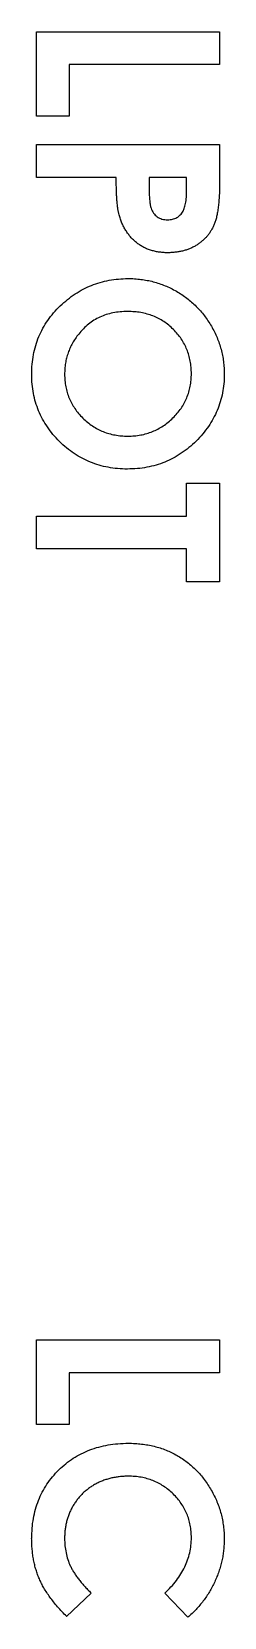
# Model space of a CAD drawing. Extents: x -1295 to 550, y -899 to 382.
# Drawn here: x 55.3 to 58.19, y 96.07 to 119.85 of the extents above; entities that cross this region are included whole.
import ezdxf

# ---------------------------------------------------------------- set-up
doc = ezdxf.new("R2010")
doc.units = 0
doc.layers.get('0').update_dxf_attribs({"linetype": 'CONTINUOUS'})

msp = doc.modelspace()

# ---------------------------------------------------------------- linework, layer by layer
at = {"color": 7}
for points in [[(55.369101, 118.578381), (55.369101, 119.845735), (58.118121, 119.845735), (58.118121, 119.35361)], [(55.861225, 119.35361), (55.861225, 118.578381)], [(58.118121, 119.35361), (55.861225, 119.35361)], [(55.861225, 118.578381), (55.369101, 118.578381)], [(55.369101, 118.155048), (58.118121, 118.155048)], [(55.369101, 117.660277), (55.369101, 118.155048)], [(58.118121, 118.155048), (58.118121, 117.604715)], [(56.567663, 117.660277), (55.369101, 117.660277)], [(57.059788, 117.660277), (57.059788, 117.485652)], [(57.62335, 117.660277), (57.059788, 117.660277)], [(57.62335, 117.506819), (57.62335, 117.660277)], [(57.62335, 112.582924), (57.62335, 113.077695), (58.118121, 113.077695)], [(58.118121, 113.077695), (58.118121, 111.596029)], [(55.369101, 112.582924), (57.62335, 112.582924)], [(55.369101, 112.0908), (55.369101, 112.582924)], [(57.62335, 112.0908), (55.369101, 112.0908)], [(57.62335, 111.596029), (57.62335, 112.0908)], [(58.118121, 111.596029), (57.62335, 111.596029)], [(55.369101, 98.964824), (55.369101, 100.234824), (58.118121, 100.234824), (58.118121, 99.740053)], [(55.861225, 99.740053), (55.861225, 98.964824)], [(58.118121, 99.740053), (55.861225, 99.740053)], [(55.861225, 98.964824), (55.369101, 98.964824)], [(56.191954, 96.435408), (55.821538, 96.086158)], [(57.641871, 96.075575), (57.295267, 96.435408)]]:
    msp.add_lwpolyline(points, dxfattribs=at)
for points in [[(57.3376, 117.025277)], [(57.570433, 117.154923)], [(56.744933, 116.144215)], [(55.297663, 114.707528)], [(58.189558, 114.710174)], [(56.742288, 113.781487)], [(56.747579, 98.684366)], [(55.297663, 97.255616)], [(58.189558, 97.247679)], [(56.191954, 96.435408)], [(57.295267, 96.435408)]]:
    msp.add_lwpolyline(points, close=True, dxfattribs=at)
for points in [[(56.56679, 117.563281), (56.56679, 117.595772), (56.56679, 117.628289), (56.56679, 117.66078)], [(56.569435, 117.473481), (56.569435, 117.503406), (56.56679, 117.533357), (56.56679, 117.563281)], [(56.572875, 117.391408), (56.570229, 117.418766), (56.570229, 117.446124), (56.569435, 117.473481)], [(57.060317, 117.486155), (57.060528, 117.454379), (57.060317, 117.422602), (57.062963, 117.390852)], [(57.621233, 117.388127), (57.621233, 117.406912), (57.623879, 117.425565), (57.623879, 117.444324)], [(57.623879, 117.444324), (57.623879, 117.464697), (57.623879, 117.485097), (57.623879, 117.50547)], [(58.118015, 117.495521), (58.118015, 117.462078), (58.115369, 117.428661), (58.114046, 117.395271)], [(58.118015, 117.603498), (58.117856, 117.567514), (58.118015, 117.531505), (58.118015, 117.495521)], [(56.577373, 117.317589), (56.574727, 117.342195), (56.574198, 117.366775), (56.572875, 117.391408)], [(56.583458, 117.251496), (56.580812, 117.273456), (56.57896, 117.295523), (56.577373, 117.317589)], [(56.590602, 117.193103), (56.587956, 117.212417), (56.585575, 117.231996), (56.583458, 117.251496)], [(57.062963, 117.390852), (57.062963, 117.364182), (57.065873, 117.337539), (57.068519, 117.310974)], [(57.068519, 117.310974), (57.071165, 117.289543), (57.073281, 117.268244), (57.07725, 117.247078)], [(57.07725, 117.247078), (57.080425, 117.230938), (57.084129, 117.214745), (57.089421, 117.199161)], [(57.089421, 117.199161), (57.093919, 117.185932), (57.099475, 117.173497), (57.105825, 117.161141)], [(57.582604, 117.182096), (57.586837, 117.19215), (57.590542, 117.202469), (57.593717, 117.212946)], [(57.593717, 117.212946), (57.597421, 117.224853), (57.600331, 117.237023), (57.602977, 117.2493)], [(57.602977, 117.2493), (57.605887, 117.263058), (57.608533, 117.27679), (57.61065, 117.290628)], [(57.61065, 117.290628), (57.613296, 117.305974), (57.615148, 117.321425), (57.616735, 117.336904)], [(57.616735, 117.336904), (57.619381, 117.353837), (57.620175, 117.371035), (57.621233, 117.388127)], [(58.0987, 117.218423), (58.095525, 117.192759), (58.091556, 117.167306), (58.087058, 117.141853)], [(58.107431, 117.303275), (58.104786, 117.274938), (58.10214, 117.246628), (58.0987, 117.218423)], [(58.114046, 117.395271), (58.1114, 117.364579), (58.110077, 117.333914), (58.107431, 117.303275)], [(56.598804, 117.142964), (56.595365, 117.159633), (56.592719, 117.176301), (56.590602, 117.193103)], [(56.608594, 117.100551), (56.605154, 117.114574), (56.601715, 117.128729), (56.598804, 117.142964)], [(56.628305, 117.036945), (56.621161, 117.058112), (56.614811, 117.079464), (56.608461, 117.100869)], [(56.652118, 116.976356), (56.643386, 116.9962), (56.635449, 117.01644), (56.628305, 117.036945)], [(56.679661, 116.919629), (56.669871, 116.93815), (56.660611, 116.957094), (56.652118, 116.976356)], [(57.105825, 117.161141), (57.11191, 117.149499), (57.119054, 117.138122), (57.126727, 117.127539)], [(57.126727, 117.127539), (57.1344, 117.116955), (57.142867, 117.106901), (57.152127, 117.0978)], [(57.152127, 117.0978), (57.161388, 117.088539), (57.171177, 117.080073), (57.181866, 117.0724)], [(57.181866, 117.0724), (57.192714, 117.064727), (57.204091, 117.057848), (57.216024, 117.052027)], [(57.216024, 117.052027), (57.228195, 117.046206), (57.24063, 117.041443), (57.253489, 117.037739)], [(57.253489, 117.037739), (57.266718, 117.03377), (57.280476, 117.030595), (57.294261, 117.029008)], [(57.294261, 117.029008), (57.308813, 117.026362), (57.323577, 117.026362), (57.338314, 117.026362)], [(57.337415, 117.026177), (57.350379, 117.026177), (57.363079, 117.026177), (57.375991, 117.028823)], [(57.375991, 117.028823), (57.388162, 117.028823), (57.400068, 117.031998), (57.411789, 117.034908)], [(57.411789, 117.034908), (57.422902, 117.037554), (57.434014, 117.040729), (57.444836, 117.044698)], [(57.444836, 117.044698), (57.455419, 117.048667), (57.465738, 117.053429), (57.475686, 117.058985)], [(57.475686, 117.058985), (57.485211, 117.064277), (57.494471, 117.070362), (57.503229, 117.077242)], [(57.503229, 117.077242), (57.51196, 117.084121), (57.520162, 117.091264), (57.5281, 117.099202)], [(57.5281, 117.099202), (57.536302, 117.107404), (57.543975, 117.116135), (57.550589, 117.12566)], [(57.550589, 117.12566), (57.557733, 117.13545), (57.563819, 117.145769), (57.569904, 117.155955)], [(57.569904, 117.155638), (57.574402, 117.164369), (57.578635, 117.1731), (57.582604, 117.182096)], [(58.037581, 116.958417), (58.030967, 116.942278), (58.023294, 116.926244), (58.015621, 116.910501)], [(58.056896, 117.011863), (58.05134, 116.993871), (58.04499, 116.975906), (58.037581, 116.958417)], [(58.0733, 117.073008), (58.068538, 117.052371), (58.062981, 117.031998), (58.056896, 117.011863)], [(58.087058, 117.141853), (58.08309, 117.118834), (58.078592, 117.095815), (58.0733, 117.073008)], [(56.710511, 116.866183), (56.699663, 116.883646), (56.689345, 116.901452), (56.679661, 116.919629)], [(56.744669, 116.815516), (56.732498, 116.83192), (56.721386, 116.848906), (56.710511, 116.866183)], [(56.782134, 116.768685), (56.768905, 116.783766), (56.756469, 116.799376), (56.744669, 116.815516)], [(56.823435, 116.725716), (56.809148, 116.739475), (56.795257, 116.753762), (56.782134, 116.768685)], [(56.868626, 116.6855), (56.853016, 116.6982), (56.837987, 116.711693), (56.823435, 116.725716)], [(57.896559, 116.744131), (57.884388, 116.73196), (57.871952, 116.720054), (57.859094, 116.708862)], [(57.931245, 116.78157), (57.920397, 116.768605), (57.908491, 116.75617), (57.896559, 116.744131)], [(57.962096, 116.821786), (57.952306, 116.808028), (57.942252, 116.794508), (57.931245, 116.78157)], [(57.99075, 116.864755), (57.981754, 116.849938), (57.972229, 116.835809), (57.962096, 116.821786)], [(58.015621, 116.910501), (58.007948, 116.894891), (57.999746, 116.879598), (57.99075, 116.864755)], [(56.916542, 116.649701), (56.899873, 116.660814), (56.884025, 116.67272), (56.868626, 116.6855)], [(56.967765, 116.618851), (56.950303, 116.628376), (56.933105, 116.63843), (56.916542, 116.649701)], [(57.021767, 116.592393), (57.003246, 116.60033), (56.985387, 116.609326), (56.967765, 116.618851)], [(57.079049, 116.570961), (57.059735, 116.577311), (57.040473, 116.584455), (57.021767, 116.592393)], [(57.13911, 116.554557), (57.119001, 116.55932), (57.098814, 116.564611), (57.079049, 116.570961)], [(57.201895, 116.542386), (57.180729, 116.545561), (57.159879, 116.549795), (57.13911, 116.554557)], [(57.268015, 116.535243), (57.24579, 116.537889), (57.223829, 116.538947), (57.201895, 116.542386)], [(57.336859, 116.532597), (57.31384, 116.532597), (57.290927, 116.532597), (57.268015, 116.535243)], [(57.4002, 116.534423), (57.379563, 116.534423), (57.358714, 116.531777), (57.337944, 116.531777)], [(57.46079, 116.539979), (57.440682, 116.537333), (57.420441, 116.535481), (57.4002, 116.534423)], [(57.518654, 116.54871), (57.49934, 116.545006), (57.480157, 116.54236), (57.46079, 116.539979)], [(57.57427, 116.56141), (57.555749, 116.556648), (57.537334, 116.552414), (57.518654, 116.54871)], [(57.627715, 116.577285), (57.609988, 116.571464), (57.592261, 116.566173), (57.57427, 116.56141)], [(57.678939, 116.5966), (57.66227, 116.589456), (57.645019, 116.583106), (57.627715, 116.577285)], [(57.727437, 116.619618), (57.711562, 116.611152), (57.695422, 116.603479), (57.678939, 116.5966)], [(57.774242, 116.646606), (57.758896, 116.637081), (57.743365, 116.628085), (57.727437, 116.619618)], [(57.818321, 116.676371), (57.804034, 116.665788), (57.789296, 116.655999), (57.774242, 116.646606)], [(57.859094, 116.708862), (57.845864, 116.697485), (57.832344, 116.686637), (57.818321, 116.676371)], [(56.070405, 115.985015), (56.110913, 116.006182), (56.152505, 116.025232), (56.194891, 116.042298)], [(56.070405, 115.985015), (56.110913, 116.006182), (56.152505, 116.025206), (56.194891, 116.042298)], [(56.194891, 116.042298), (56.237463, 116.059496), (56.280854, 116.074603), (56.324908, 116.087488)], [(56.194891, 116.042298), (56.237463, 116.059496), (56.280854, 116.074603), (56.324908, 116.087462)], [(56.324908, 116.087488), (56.369119, 116.100453), (56.414019, 116.111036), (56.459316, 116.119424)], [(56.324908, 116.087462), (56.369119, 116.100427), (56.414019, 116.11101), (56.459316, 116.119424)], [(56.459316, 116.119424), (56.505618, 116.128155), (56.552343, 116.13424), (56.599227, 116.138209)], [(56.459316, 116.119424), (56.505618, 116.128155), (56.552343, 116.13424), (56.599227, 116.138209)], [(56.599227, 116.138209), (56.647408, 116.142178), (56.695774, 116.143501), (56.744113, 116.144824)], [(56.599227, 116.138209), (56.647408, 116.142178), (56.695774, 116.143501), (56.744113, 116.144824)], [(56.744113, 116.144771), (56.776657, 116.144771), (56.809174, 116.144771), (56.841639, 116.142125)], [(56.744113, 116.144771), (56.776657, 116.144771), (56.809174, 116.144771), (56.841639, 116.142125)], [(56.841639, 116.142125), (56.87368, 116.139479), (56.905641, 116.136833), (56.937471, 116.132864)], [(56.841639, 116.142125), (56.87368, 116.139479), (56.905641, 116.136833), (56.937471, 116.132864)], [(56.937471, 116.132864), (56.968824, 116.128631), (57.000071, 116.123869), (57.031133, 116.118048)], [(56.937471, 116.132864), (56.968824, 116.128631), (57.000071, 116.123869), (57.031133, 116.118048)], [(57.031133, 116.118048), (57.061825, 116.112227), (57.092358, 116.105612), (57.122573, 116.097675)], [(57.031133, 116.118048), (57.061825, 116.112227), (57.092358, 116.105612), (57.122573, 116.097675)], [(57.122573, 116.097675), (57.152815, 116.089737), (57.182766, 116.080742), (57.212373, 116.070687)], [(57.122573, 116.097675), (57.152815, 116.089737), (57.182766, 116.080742), (57.212373, 116.070687)], [(57.212373, 116.070687), (57.241927, 116.060633), (57.27111, 116.049521), (57.29995, 116.037641)], [(57.212373, 116.070687), (57.241927, 116.060633), (57.27111, 116.049521), (57.29995, 116.037641)], [(57.29995, 116.037641), (57.329001, 116.025735), (57.357682, 116.01277), (57.385886, 115.999091)], [(57.29995, 116.037641), (57.329001, 116.025735), (57.357682, 116.01277), (57.385886, 115.999065)], [(55.726103, 115.73546), (55.761134, 115.769089), (55.797752, 115.801051), (55.83572, 115.831319)], [(55.726103, 115.73546), (55.761134, 115.769063), (55.797752, 115.801024), (55.83572, 115.831319)], [(55.83572, 115.831319), (55.872629, 115.860767), (55.910808, 115.888601), (55.950311, 115.914504)], [(55.83572, 115.831319), (55.872629, 115.860741), (55.910808, 115.888601), (55.950311, 115.914504)], [(55.950311, 115.914504), (55.989125, 115.939904), (56.029209, 115.963558), (56.070405, 115.985015)], [(55.950311, 115.914504), (55.989125, 115.939904), (56.029209, 115.963531), (56.070405, 115.985015)], [(57.385886, 115.999091), (57.414303, 115.985068), (57.442216, 115.970252), (57.469627, 115.954456)], [(57.385886, 115.999065), (57.414303, 115.985306), (57.442216, 115.970252), (57.469627, 115.954456)], [(57.469627, 115.954456), (57.497144, 115.938581), (57.524158, 115.921886), (57.550616, 115.904317)], [(57.469627, 115.954456), (57.497144, 115.938581), (57.524158, 115.921859), (57.550616, 115.904317)], [(57.550616, 115.904317), (57.576545, 115.88712), (57.601892, 115.869181), (57.626631, 115.850342)], [(57.550616, 115.904317), (57.576545, 115.88712), (57.601892, 115.869154), (57.626631, 115.850342)], [(57.626631, 115.850342), (57.651237, 115.831557), (57.675393, 115.811846), (57.698809, 115.791393)], [(57.626631, 115.850342), (57.651237, 115.831557), (57.675393, 115.811846), (57.698809, 115.791393)], [(57.698809, 115.791393), (57.722092, 115.77102), (57.744714, 115.749933), (57.766569, 115.728052)], [(57.698809, 115.791393), (57.722092, 115.77102), (57.744714, 115.749933), (57.766569, 115.728026)], [(55.538804, 115.517867), (55.565845, 115.556629), (55.595002, 115.593882), (55.625826, 115.629707)], [(55.538804, 115.517867), (55.565845, 115.556602), (55.595002, 115.593882), (55.625826, 115.62968)], [(55.625826, 115.629707), (55.657549, 115.666537), (55.691019, 115.701832), (55.726103, 115.73546)], [(55.625826, 115.62968), (55.657549, 115.66651), (55.691019, 115.701805), (55.726103, 115.73546)], [(56.3216, 115.566894), (56.290909, 115.552872), (56.261117, 115.536679), (56.232356, 115.518952)], [(56.416348, 115.603804), (56.384095, 115.593485), (56.352398, 115.58105), (56.3216, 115.566894)], [(56.517154, 115.630262), (56.483075, 115.623383), (56.44942, 115.614652), (56.416348, 115.603804)], [(56.624575, 115.645608), (56.588538, 115.642433), (56.552634, 115.637406), (56.517154, 115.630262)], [(56.737499, 115.651164), (56.699822, 115.651164), (56.662119, 115.648518), (56.624575, 115.645608)], [(56.839337, 115.646772), (56.805444, 115.649418), (56.771418, 115.650212), (56.737419, 115.65127)], [(56.936307, 115.634601), (56.904239, 115.640422), (56.871828, 115.644126), (56.839337, 115.646772)], [(57.029387, 115.61317), (56.998695, 115.621637), (56.96766, 115.629045), (56.936307, 115.634601)], [(57.117546, 115.58396), (57.088733, 115.595337), (57.059232, 115.604862), (57.029387, 115.61317)], [(57.200731, 115.545966), (57.173585, 115.559989), (57.145909, 115.572821), (57.117546, 115.58396)], [(57.280053, 115.500246), (57.254653, 115.516915), (57.227904, 115.531996), (57.200731, 115.545966)], [(57.766569, 115.728052), (57.788529, 115.706092), (57.809458, 115.683496), (57.82991, 115.660292)], [(57.766569, 115.728026), (57.788529, 115.706065), (57.809458, 115.683496), (57.82991, 115.660292)], [(57.82991, 115.660292), (57.850548, 115.636744), (57.870497, 115.612905), (57.889415, 115.588114)], [(57.82991, 115.660292), (57.850548, 115.636744), (57.870497, 115.612905), (57.889415, 115.588114)], [(57.889415, 115.588114), (57.908465, 115.562979), (57.926536, 115.537235), (57.943945, 115.510988)], [(57.889415, 115.588114), (57.908465, 115.562979), (57.926536, 115.537235), (57.943945, 115.510988)], [(55.404925, 115.273816), (55.422917, 115.316493), (55.442787, 115.358297), (55.464985, 115.398884)], [(55.404925, 115.273816), (55.422917, 115.316493), (55.442787, 115.358297), (55.464985, 115.398858)], [(55.464985, 115.398884), (55.487475, 115.439842), (55.512055, 115.479582), (55.538804, 115.517867)], [(55.464985, 115.398858), (55.487475, 115.439842), (55.512055, 115.479582), (55.538804, 115.517867)], [(56.002645, 115.312921), (55.985712, 115.290696), (55.968805, 115.268683), (55.953062, 115.245717)], [(56.073157, 115.392269), (56.04855, 115.36687), (56.025532, 115.339935), (56.002645, 115.312921)], [(56.149727, 115.461114), (56.122792, 115.439683), (56.097128, 115.416823), (56.073157, 115.392269)], [(56.232356, 115.518952), (56.203702, 115.501225), (56.176106, 115.482016), (56.149727, 115.461114)], [(57.354427, 115.445133), (57.330615, 115.464712), (57.30585, 115.483339), (57.280053, 115.500246)], [(57.424383, 115.382348), (57.402158, 115.404308), (57.37869, 115.425263), (57.354427, 115.445133)], [(57.487724, 115.312921), (57.467616, 115.336998), (57.446608, 115.360281), (57.424383, 115.382348)], [(57.542811, 115.240213), (57.525877, 115.265349), (57.507198, 115.289558), (57.487724, 115.312921)], [(57.943945, 115.510988), (57.961408, 115.48445), (57.978526, 115.457489), (57.994613, 115.430026)], [(57.943945, 115.510988), (57.961408, 115.48445), (57.978526, 115.457489), (57.994613, 115.429999)], [(57.994613, 115.430026), (58.010753, 115.402429), (58.026072, 115.374331), (58.040333, 115.345729)], [(57.994613, 115.429999), (58.010753, 115.402429), (58.026072, 115.374331), (58.040333, 115.345729)], [(58.040333, 115.345729), (58.054356, 115.31771), (58.067294, 115.289214), (58.079465, 115.260348)], [(58.040333, 115.345729), (58.054356, 115.31771), (58.067294, 115.289188), (58.079465, 115.260348)], [(55.324492, 115.003888), (55.333223, 115.050507), (55.344071, 115.09673), (55.357565, 115.142159)], [(55.324492, 115.003888), (55.333223, 115.050481), (55.344071, 115.09673), (55.357565, 115.142159)], [(55.357565, 115.142159), (55.370794, 115.186874), (55.386854, 115.230794), (55.404925, 115.273816)], [(55.357565, 115.142159), (55.370794, 115.186874), (55.386854, 115.230794), (55.404925, 115.273816)], [(55.87374, 115.104694), (55.862628, 115.080352), (55.852838, 115.055534), (55.843975, 115.03032)], [(55.910094, 115.176317), (55.896865, 115.153033), (55.884694, 115.129089), (55.87374, 115.104694)], [(55.953062, 115.245717), (55.937716, 115.223227), (55.923402, 115.20005), (55.910094, 115.176317)], [(57.589086, 115.163087), (57.575063, 115.189599), (57.559638, 115.215396), (57.542811, 115.240213)], [(57.627107, 115.082125), (57.61573, 115.109721), (57.60303, 115.136735), (57.589086, 115.163087)], [(57.656846, 114.997273), (57.648379, 115.02606), (57.63859, 115.05437), (57.627107, 115.082125)], [(58.079465, 115.260348), (58.091636, 115.231509), (58.103013, 115.202325), (58.113067, 115.172745)], [(58.079465, 115.260348), (58.091636, 115.231509), (58.103013, 115.202325), (58.113067, 115.172745)], [(58.113067, 115.172745), (58.123121, 115.143535), (58.132117, 115.113901), (58.140055, 115.084056)], [(58.113067, 115.172745), (58.123121, 115.143508), (58.132117, 115.113901), (58.140055, 115.084056)], [(58.140055, 115.084056), (58.148257, 115.054), (58.1554, 115.023705), (58.161486, 114.993172)], [(58.140055, 115.084056), (58.148257, 115.054), (58.1554, 115.023705), (58.161486, 114.993172)], [(55.297504, 114.707528), (55.297504, 114.75809), (55.30015, 114.808678), (55.304119, 114.859002)], [(55.297504, 114.707502), (55.297504, 114.75809), (55.30015, 114.808678), (55.304119, 114.859002)], [(55.304119, 114.859002), (55.308352, 114.907579), (55.315496, 114.955945), (55.324492, 115.003888)], [(55.304119, 114.859002), (55.308352, 114.907579), (55.315496, 114.955919), (55.324492, 115.003888)], [(55.804552, 114.874427), (55.800054, 114.847413), (55.796614, 114.820188), (55.794762, 114.792909)], [(55.820956, 114.953749), (55.814341, 114.927555), (55.808785, 114.901097), (55.804552, 114.874427)], [(55.843975, 115.03032), (55.835243, 115.005184), (55.827306, 114.979599), (55.820956, 114.953749)], [(57.677748, 114.908585), (57.672192, 114.938483), (57.665313, 114.968116), (57.656846, 114.997273)], [(57.690448, 114.815478), (57.687802, 114.846699), (57.683569, 114.877761), (57.677748, 114.908585)], [(58.161486, 114.993172), (58.167571, 114.962692), (58.172334, 114.932), (58.176302, 114.901177)], [(58.161486, 114.993172), (58.167571, 114.962692), (58.172334, 114.931974), (58.176302, 114.901177)], [(58.176302, 114.901177), (58.180536, 114.869876), (58.183711, 114.83847), (58.185563, 114.806985)], [(58.176302, 114.901177), (58.180536, 114.86985), (58.183711, 114.838444), (58.185563, 114.806958)], [(55.304092, 114.562669), (55.300124, 114.610823), (55.298801, 114.659189), (55.297478, 114.707528)], [(55.791084, 114.709168), (55.791084, 114.677551), (55.79373, 114.645933), (55.795582, 114.614421)], [(55.791084, 114.709168), (55.791084, 114.677551), (55.79373, 114.645907), (55.795582, 114.614421)], [(55.794762, 114.792909), (55.792116, 114.765048), (55.792116, 114.737108), (55.791322, 114.709168)], [(55.795582, 114.614421), (55.798228, 114.583941), (55.802461, 114.553567), (55.808282, 114.523537)], [(55.795582, 114.614421), (55.798228, 114.583941), (55.802461, 114.553567), (55.808282, 114.52351)], [(57.677801, 114.53076), (57.683887, 114.561346), (57.687855, 114.592276), (57.690501, 114.623311)], [(57.677801, 114.53076), (57.683887, 114.561346), (57.687855, 114.592276), (57.690501, 114.623311)], [(57.694946, 114.71909), (57.694946, 114.751264), (57.6923, 114.783437), (57.690448, 114.815478)], [(57.690501, 114.623311), (57.693147, 114.655193), (57.693941, 114.687182), (57.694999, 114.71917)], [(57.690501, 114.623311), (57.693147, 114.655193), (57.693941, 114.687182), (57.694999, 114.71917)], [(58.188526, 114.711364), (58.188526, 114.663554), (58.18588, 114.615744), (58.181912, 114.568146)], [(58.185563, 114.806985), (58.188209, 114.775261), (58.188209, 114.743458), (58.188209, 114.711682)], [(58.185563, 114.806958), (58.188209, 114.775261), (58.188209, 114.743458), (58.188209, 114.711656)], [(55.323407, 114.423286), (55.314676, 114.469377), (55.308061, 114.515943), (55.304092, 114.562669)], [(55.355898, 114.289434), (55.342669, 114.333434), (55.332085, 114.378148), (55.323407, 114.423286)], [(55.808282, 114.523537), (55.813839, 114.494168), (55.821247, 114.465117), (55.829714, 114.436489)], [(55.808282, 114.52351), (55.813839, 114.494168), (55.821247, 114.465117), (55.829714, 114.436489)], [(55.829714, 114.436489), (55.83818, 114.408099), (55.848234, 114.380133), (55.859453, 114.352748)], [(55.829714, 114.436489), (55.83818, 114.408099), (55.848234, 114.380133), (55.859453, 114.352748)], [(55.859453, 114.352748), (55.87083, 114.325285), (55.883794, 114.298403), (55.898029, 114.272315)], [(55.859453, 114.352748), (55.87083, 114.325258), (55.883794, 114.298403), (55.898029, 114.272315)], [(57.58697, 114.276257), (57.601257, 114.302716), (57.614089, 114.329968), (57.625519, 114.357802)], [(57.58697, 114.276257), (57.601257, 114.302716), (57.614089, 114.329968), (57.625519, 114.357775)], [(57.625519, 114.357802), (57.636897, 114.385583), (57.647215, 114.413894), (57.655841, 114.442627)], [(57.625519, 114.357775), (57.636897, 114.385583), (57.647215, 114.413894), (57.655841, 114.442627)], [(57.655841, 114.442627), (57.664572, 114.471599), (57.67198, 114.501021), (57.677801, 114.53076)], [(57.655841, 114.442627), (57.664572, 114.471599), (57.67198, 114.501021), (57.677801, 114.53076)], [(58.162068, 114.429874), (58.153337, 114.385107), (58.142224, 114.340763), (58.129021, 114.297106)], [(58.181912, 114.568146), (58.177943, 114.521764), (58.171064, 114.475594), (58.162068, 114.429874)], [(55.401618, 114.161058), (55.384155, 114.202994), (55.368862, 114.245883), (55.355898, 114.289434)], [(55.460567, 114.038212), (55.438871, 114.078137), (55.419133, 114.119121), (55.401618, 114.161058)], [(55.898029, 114.272315), (55.912581, 114.245857), (55.928377, 114.220483), (55.945389, 114.195745)], [(55.898029, 114.272315), (55.912581, 114.245857), (55.928377, 114.220483), (55.945389, 114.195745)], [(55.945389, 114.195745), (55.962852, 114.170345), (55.981346, 114.146029), (56.001031, 114.122482)], [(55.945389, 114.195745), (55.962852, 114.170345), (55.981346, 114.146003), (56.001031, 114.122482)], [(56.001031, 114.122482), (56.021139, 114.098404), (56.042571, 114.0752), (56.064928, 114.053081)], [(56.001031, 114.122482), (56.021139, 114.098404), (56.042571, 114.075174), (56.064928, 114.053055)], [(57.417848, 114.055357), (57.440602, 114.077582), (57.462351, 114.100944), (57.482856, 114.125313)], [(57.417848, 114.055357), (57.440602, 114.077582), (57.462351, 114.100944), (57.482856, 114.125313)], [(57.482856, 114.125313), (57.5027, 114.149125), (57.521432, 114.173678), (57.539054, 114.199131)], [(57.482856, 114.125313), (57.5027, 114.149125), (57.521432, 114.173678), (57.539054, 114.199131)], [(57.539054, 114.199131), (57.556252, 114.224002), (57.572471, 114.249693), (57.58697, 114.276257)], [(57.539054, 114.199131), (57.556252, 114.224002), (57.572471, 114.249693), (57.58697, 114.276257)], [(58.082746, 114.168757), (58.065019, 114.126794), (58.045228, 114.085757), (58.023241, 114.045911)], [(58.129021, 114.297106), (58.115792, 114.253556), (58.100393, 114.210694), (58.082746, 114.168757)], [(55.53219, 113.920896), (55.50626, 113.958731), (55.482448, 113.997942), (55.460567, 114.038212)], [(55.617015, 113.809056), (55.587011, 113.844987), (55.558569, 113.88224), (55.53219, 113.920896)], [(56.064928, 114.053081), (56.087418, 114.030856), (56.110939, 114.00969), (56.135439, 113.989714)], [(56.064928, 114.053055), (56.087418, 114.03083), (56.110939, 114.009663), (56.135439, 113.989714)], [(56.135439, 113.989714), (56.159517, 113.970134), (56.184493, 113.951746), (56.210369, 113.934627)], [(56.135439, 113.989714), (56.159517, 113.970134), (56.184493, 113.951746), (56.210369, 113.934627)], [(56.210369, 113.934627), (56.235505, 113.917959), (56.261752, 113.902428), (56.288607, 113.888352)], [(56.210369, 113.934627), (56.235505, 113.917959), (56.261752, 113.902428), (56.288607, 113.888352)], [(56.288607, 113.888352), (56.315462, 113.874329), (56.343084, 113.861655), (56.371236, 113.850358)], [(56.288607, 113.888352), (56.315462, 113.874329), (56.343084, 113.861655), (56.371236, 113.850331)], [(57.110455, 113.850993), (57.138633, 113.86237), (57.166229, 113.874805), (57.193085, 113.888987)], [(57.110455, 113.850966), (57.138633, 113.862343), (57.166229, 113.874779), (57.193085, 113.888987)], [(57.193085, 113.888987), (57.220151, 113.903274), (57.246451, 113.918858), (57.271877, 113.935818)], [(57.193085, 113.888987), (57.220151, 113.903274), (57.246451, 113.918832), (57.271877, 113.935818)], [(57.271877, 113.935818), (57.297807, 113.953016), (57.32273, 113.971722), (57.346781, 113.99146)], [(57.271877, 113.935818), (57.297807, 113.953016), (57.32273, 113.971722), (57.346781, 113.99146)], [(57.346781, 113.99146), (57.371387, 114.011568), (57.395094, 114.033026), (57.417848, 114.055357)], [(57.346781, 113.99146), (57.371387, 114.011568), (57.395094, 114.033026), (57.417848, 114.055357)], [(57.950534, 113.928568), (57.923678, 113.889595), (57.894998, 113.851892), (57.864597, 113.815644)], [(58.023241, 114.045911), (58.001016, 114.005589), (57.976648, 113.966483), (57.950534, 113.928568)], [(55.714514, 113.702747), (55.680383, 113.736613), (55.647865, 113.77212), (55.617015, 113.809056)], [(55.821935, 113.605777), (55.784681, 113.636442), (55.748777, 113.668748), (55.714514, 113.702747)], [(56.371236, 113.850358), (56.399546, 113.838981), (56.428386, 113.828926), (56.457728, 113.820592)], [(56.371236, 113.850331), (56.399546, 113.838954), (56.428386, 113.8289), (56.457728, 113.820592)], [(56.457728, 113.820592), (56.487626, 113.812125), (56.518, 113.805246), (56.548613, 113.79969)], [(56.457728, 113.820592), (56.487626, 113.812125), (56.518, 113.805246), (56.548613, 113.79969)], [(56.548613, 113.79969), (56.579807, 113.794134), (56.61124, 113.789636), (56.642804, 113.78699)], [(56.548613, 113.79969), (56.579807, 113.794134), (56.61124, 113.789636), (56.642804, 113.78699)], [(56.642804, 113.78699), (56.675586, 113.784344), (56.7085, 113.78355), (56.741414, 113.782492)], [(56.642804, 113.78699), (56.675586, 113.784344), (56.7085, 113.783286), (56.741414, 113.782492)], [(56.741362, 113.782598), (56.774091, 113.782598), (56.806819, 113.785244), (56.839416, 113.787096)], [(56.741362, 113.782598), (56.774091, 113.782598), (56.806819, 113.785244), (56.839416, 113.787096)], [(56.839416, 113.787096), (56.871007, 113.789742), (56.902466, 113.793975), (56.933634, 113.799796)], [(56.839416, 113.787096), (56.871007, 113.789742), (56.902466, 113.793975), (56.933634, 113.799796)], [(56.933634, 113.799796), (56.964061, 113.805352), (56.994224, 113.81276), (57.023963, 113.821227)], [(56.933634, 113.799796), (56.964061, 113.805352), (56.994224, 113.81276), (57.023963, 113.821227)], [(57.023963, 113.821227), (57.053252, 113.829694), (57.082145, 113.839748), (57.110455, 113.850993)], [(57.023963, 113.821227), (57.053252, 113.829694), (57.082145, 113.839748), (57.110455, 113.850966)], [(57.765431, 113.708224), (57.730744, 113.673907), (57.694576, 113.641152), (57.656899, 113.610169)], [(57.864597, 113.815644), (57.83327, 113.778285), (57.800091, 113.742487), (57.765431, 113.708224)], [(55.934885, 113.521507), (55.895859, 113.547701), (55.858236, 113.575932), (55.821935, 113.605777)], [(56.053868, 113.45044), (56.01299, 113.472136), (55.97325, 113.495763), (55.934885, 113.521507)], [(56.178355, 113.392576), (56.135916, 113.409774), (56.09435, 113.429035), (56.053868, 113.45044)], [(56.308927, 113.347411), (56.264688, 113.360376), (56.221085, 113.375351), (56.178355, 113.392576)], [(57.296616, 113.39366), (57.253595, 113.376198), (57.209595, 113.360852), (57.164959, 113.34794)], [(57.42224, 113.45261), (57.381415, 113.430914), (57.339478, 113.411123), (57.296616, 113.39366)], [(57.542308, 113.524761), (57.50352, 113.498832), (57.463436, 113.474596), (57.42224, 113.45261)], [(57.656899, 113.610169), (57.620095, 113.579901), (57.58189, 113.551326), (57.542308, 113.524761)], [(56.445002, 113.31492), (56.399123, 113.323652), (56.353721, 113.334235), (56.308927, 113.347411)], [(56.58711, 113.295606), (56.539485, 113.299575), (56.492018, 113.305925), (56.445002, 113.31492)], [(56.734747, 113.288991), (56.685482, 113.288991), (56.636216, 113.291637), (56.58711, 113.295606)], [(56.884025, 113.295606), (56.834389, 113.291373), (56.784568, 113.290314), (56.734721, 113.288991)], [(57.027244, 113.31545), (56.97983, 113.306454), (56.93202, 113.299575), (56.884025, 113.295606)], [(57.164959, 113.34794), (57.119636, 113.334711), (57.073652, 113.324128), (57.027244, 113.31545)], [(56.302921, 98.627031), (56.349434, 98.639731), (56.396477, 98.650049), (56.443944, 98.658437)], [(56.443944, 98.658437), (56.492997, 98.667168), (56.542501, 98.673518), (56.592137, 98.677222)], [(56.592137, 98.677222), (56.64381, 98.681191), (56.695642, 98.682249), (56.747473, 98.683308)], [(56.747421, 98.683228), (56.781234, 98.683228), (56.815048, 98.683228), (56.848782, 98.680582)], [(56.848782, 98.680582), (56.881908, 98.677936), (56.915008, 98.67582), (56.947948, 98.671851)], [(56.947948, 98.671851), (56.979857, 98.667882), (57.011633, 98.66312), (57.043251, 98.657564)], [(57.043251, 98.657564), (57.074472, 98.652007), (57.105534, 98.645393), (57.136358, 98.63772)], [(55.80987, 98.376947), (55.845906, 98.406024), (55.883345, 98.433435), (55.922265, 98.458465)], [(55.922265, 98.458465), (55.961, 98.483335), (56.001243, 98.505957), (56.042359, 98.52678)], [(56.042359, 98.52678), (56.083661, 98.547682), (56.125888, 98.566864), (56.169042, 98.583533)], [(56.169042, 98.583533), (56.21283, 98.600467), (56.257598, 98.614754), (56.302921, 98.627031)], [(57.136358, 98.63772), (57.166547, 98.630311), (57.196498, 98.621845), (57.226131, 98.61232)], [(57.226131, 98.61232), (57.255685, 98.602795), (57.284921, 98.592476), (57.313735, 98.580914)], [(57.313735, 98.580914), (57.342071, 98.569537), (57.370011, 98.557366), (57.397475, 98.544004)], [(57.397475, 98.544004), (57.425124, 98.530511), (57.45227, 98.516223), (57.478993, 98.501036)], [(57.478993, 98.501036), (57.505584, 98.485955), (57.531751, 98.470027), (57.557231, 98.45312)], [(57.557231, 98.45312), (57.582366, 98.436451), (57.607025, 98.418671), (57.631049, 98.40023)], [(55.526739, 98.068998), (55.552404, 98.107336), (55.57992, 98.144272), (55.609369, 98.179726)], [(55.609369, 98.179726), (55.639346, 98.215842), (55.671175, 98.250396), (55.704671, 98.283284)], [(55.704671, 98.283284), (55.738168, 98.316198), (55.773304, 98.347446), (55.80987, 98.376947)], [(56.613012, 98.181367), (56.591316, 98.178721), (56.569568, 98.17581), (56.548004, 98.172106)], [(56.679661, 98.186923), (56.657436, 98.186923), (56.635158, 98.184012), (56.613012, 98.181367)], [(56.748532, 98.189569), (56.725513, 98.189569), (56.7026, 98.189569), (56.679661, 98.186923)], [(56.846533, 98.185177), (56.81391, 98.187822), (56.781208, 98.188616), (56.748479, 98.189675)], [(56.940725, 98.173006), (56.909557, 98.178562), (56.878098, 98.182531), (56.846533, 98.185177)], [(57.631049, 98.40023), (57.655126, 98.381709), (57.678754, 98.3625), (57.701561, 98.342392)], [(57.701561, 98.342392), (57.724315, 98.322284), (57.746381, 98.301302), (57.767654, 98.27958)], [(57.767654, 98.27958), (57.789085, 98.25762), (57.809855, 98.235051), (57.82991, 98.211847)], [(57.82991, 98.211847), (57.850018, 98.188299), (57.86965, 98.16438), (57.888304, 98.139668)], [(55.399475, 97.826613), (55.416408, 97.869079), (55.435511, 97.910645), (55.456757, 97.9511)], [(55.456757, 97.9511), (55.477924, 97.991581), (55.501366, 98.030977), (55.526739, 98.068998)], [(56.104536, 97.967769), (56.089455, 97.955069), (56.074612, 97.941839), (56.060483, 97.928108)], [(56.151367, 98.005207), (56.135492, 97.993301), (56.119829, 97.980601), (56.104536, 97.967769)], [(56.20095, 98.039365), (56.184017, 98.028517), (56.167454, 98.01714), (56.151367, 98.005207)], [(56.253285, 98.070215), (56.235558, 98.06069), (56.218042, 98.050371), (56.20095, 98.039365)], [(56.308371, 98.097758), (56.28985, 98.089292), (56.271329, 98.080031), (56.253285, 98.070215)], [(56.365653, 98.1221), (56.346339, 98.114692), (56.327209, 98.10649), (56.308371, 98.097758)], [(56.424603, 98.142473), (56.404759, 98.136387), (56.385074, 98.129508), (56.365653, 98.1221)], [(56.485219, 98.158877), (56.464846, 98.15385), (56.444631, 98.148558), (56.424603, 98.142473)], [(56.548004, 98.172106), (56.526837, 98.168402), (56.506015, 98.163904), (56.485219, 98.158877)], [(57.03108, 98.152104), (57.001341, 98.16057), (56.971179, 98.16745), (56.940725, 98.173006)], [(57.117017, 98.122894), (57.088892, 98.134006), (57.060184, 98.143796), (57.03108, 98.152104)], [(57.199091, 98.085455), (57.172368, 98.099214), (57.144983, 98.111914), (57.117017, 98.122894)], [(57.277328, 98.039709), (57.252192, 98.056377), (57.225919, 98.071538), (57.199091, 98.085455)], [(57.351702, 97.985178), (57.32789, 98.004493), (57.303019, 98.022828), (57.277328, 98.039709)], [(57.421658, 97.922922), (57.399168, 97.944618), (57.375938, 97.96552), (57.351702, 97.985178)], [(57.888304, 98.139668), (57.907354, 98.114533), (57.925504, 98.088471), (57.942834, 98.061987)], [(57.942834, 98.061987), (57.960561, 98.034973), (57.977415, 98.007377), (57.993528, 97.979357)], [(57.993528, 97.979357), (58.009668, 97.951364), (58.024934, 97.922922), (58.039248, 97.893976)], [(55.354839, 97.694401), (55.367539, 97.739195), (55.382277, 97.78338), (55.399475, 97.826613)], [(55.91393, 97.73639), (55.903876, 97.718663), (55.894351, 97.700301), (55.885302, 97.68186)], [(55.946448, 97.788725), (55.935071, 97.771527), (55.924223, 97.754223), (55.91393, 97.73639)], [(55.98169, 97.838308), (55.969519, 97.822168), (55.957613, 97.805605), (55.946448, 97.788725)], [(56.019711, 97.884584), (56.006482, 97.869502), (55.993782, 97.854157), (55.98169, 97.838308)], [(56.060483, 97.928108), (56.046196, 97.914085), (56.032808, 97.899559), (56.019711, 97.884584)], [(57.485555, 97.854633), (57.465447, 97.878445), (57.443989, 97.901173), (57.421658, 97.922922)], [(57.541197, 97.781899), (57.523999, 97.807034), (57.505293, 97.831349), (57.485555, 97.854633)], [(57.588028, 97.705884), (57.573741, 97.732078), (57.558077, 97.757372), (57.541197, 97.781899)], [(57.626578, 97.625451), (57.615201, 97.652941), (57.602236, 97.679796), (57.588028, 97.705884)], [(58.039248, 97.893976), (58.053536, 97.865243), (58.066606, 97.836006), (58.078909, 97.806399)], [(58.078909, 97.806399), (58.09108, 97.777189), (58.102193, 97.747609), (58.112511, 97.717684)], [(58.112511, 97.717684), (58.12283, 97.687734), (58.132091, 97.657412), (58.140055, 97.6268)], [(55.304119, 97.409048), (55.307823, 97.457943), (55.314173, 97.506706), (55.322904, 97.555019)], [(55.322904, 97.555019), (55.331371, 97.601982), (55.341954, 97.648496), (55.354839, 97.694401)], [(55.821802, 97.50832), (55.816511, 97.488211), (55.812013, 97.468077), (55.808044, 97.44773)], [(55.839, 97.567824), (55.83265, 97.548245), (55.827094, 97.528296), (55.821802, 97.50832)], [(55.859902, 97.625662), (55.85223, 97.606612), (55.845086, 97.587351), (55.839, 97.567824)], [(55.885302, 97.68186), (55.876307, 97.663339), (55.867575, 97.644686), (55.859902, 97.625662)], [(57.656317, 97.541737), (57.64785, 97.570126), (57.638061, 97.598093), (57.626578, 97.625451)], [(57.677748, 97.454133), (57.672192, 97.483687), (57.664784, 97.512923), (57.656317, 97.541737)], [(58.140055, 97.6268), (58.147992, 97.596373), (58.154871, 97.565681), (58.160957, 97.534805)], [(58.160957, 97.534805), (58.167042, 97.503557), (58.172334, 97.472151), (58.176302, 97.440613)], [(55.299383, 97.171611), (55.299383, 97.199498), (55.296737, 97.227412), (55.296737, 97.255352)], [(55.297504, 97.255352), (55.30015, 97.306628), (55.30015, 97.357931), (55.304119, 97.409048)], [(55.792698, 97.321577), (55.792698, 97.299881), (55.790052, 97.278265), (55.790052, 97.256569)], [(55.791084, 97.257468), (55.791084, 97.220691), (55.79373, 97.183914), (55.796641, 97.147296)], [(55.798784, 97.385474), (55.796138, 97.364307), (55.794021, 97.342929), (55.792698, 97.321577)], [(55.808044, 97.44773), (55.804075, 97.427093), (55.801165, 97.406323), (55.798784, 97.385474)], [(57.690448, 97.362137), (57.687802, 97.392988), (57.683569, 97.423706), (57.677748, 97.454133)], [(57.68894, 97.152799), (57.692909, 97.190661), (57.693967, 97.228735), (57.695025, 97.266835)], [(57.694946, 97.266835), (57.694946, 97.298637), (57.6923, 97.33044), (57.690448, 97.362137)], [(58.176302, 97.440613), (58.180536, 97.408969), (58.183182, 97.377139), (58.185034, 97.34531)], [(58.185034, 97.34531), (58.18768, 97.312819), (58.18768, 97.280302), (58.188209, 97.247785)], [(58.188526, 97.247626), (58.188526, 97.219898), (58.188526, 97.192143), (58.18588, 97.164441)], [(55.304939, 97.090093), (55.302293, 97.117213), (55.300441, 97.144412), (55.299383, 97.171611)], [(55.31367, 97.010744), (55.309966, 97.037203), (55.30732, 97.063582), (55.304939, 97.090093)], [(55.32637, 96.933618), (55.321608, 96.959283), (55.31711, 96.984948), (55.31367, 97.010744)], [(55.796641, 97.147296), (55.799816, 97.111974), (55.805372, 97.076811), (55.812516, 97.042071)], [(55.812516, 97.042071), (55.819659, 97.008019), (55.828655, 96.974338), (55.83953, 96.941265)], [(57.638749, 96.933539), (57.651184, 96.969126), (57.661767, 97.005347), (57.670155, 97.042071)], [(57.670155, 97.042071), (57.678621, 97.078584), (57.684971, 97.115572), (57.68894, 97.152799)], [(58.168153, 97.001378), (58.163655, 96.974258), (58.158099, 96.947271), (58.152278, 96.920416)], [(58.179266, 97.082367), (58.176355, 97.055274), (58.172651, 97.02826), (58.168153, 97.001378)], [(58.18588, 97.164441), (58.183235, 97.13703), (58.182176, 97.109672), (58.179266, 97.082367)], [(55.342245, 96.859271), (55.33616, 96.883877), (55.330868, 96.908721), (55.32637, 96.933618)], [(55.362089, 96.787092), (55.354945, 96.810905), (55.348066, 96.835035), (55.342245, 96.859271)], [(55.385108, 96.717136), (55.376641, 96.740155), (55.368968, 96.763571), (55.362089, 96.787092)], [(55.83953, 96.941265), (55.850113, 96.908642), (55.862813, 96.876627), (55.876968, 96.845406)], [(55.876968, 96.845406), (55.884376, 96.829267), (55.892049, 96.813498), (55.900781, 96.798046)], [(55.900781, 96.798046), (55.909776, 96.781642), (55.919566, 96.765873), (55.929408, 96.750103)], [(55.929408, 96.750103), (55.939992, 96.733435), (55.95084, 96.716792), (55.961926, 96.700521)], [(57.538498, 96.725868), (57.559136, 96.759046), (57.578238, 96.793151), (57.595225, 96.828341)], [(57.595225, 96.828341), (57.611629, 96.862525), (57.626234, 96.897714), (57.638749, 96.933539)], [(58.107564, 96.761745), (58.098568, 96.735551), (58.089307, 96.709331), (58.078936, 96.683534)], [(58.132435, 96.840538), (58.125026, 96.814027), (58.11656, 96.787833), (58.107564, 96.761745)], [(58.152278, 96.920416), (58.146193, 96.893613), (58.139843, 96.866943), (58.132435, 96.840538)], [(55.412095, 96.649377), (55.402306, 96.671602), (55.39331, 96.694276), (55.385108, 96.717136)], [(55.443501, 96.582728), (55.432389, 96.604689), (55.421805, 96.626834), (55.412095, 96.649377)], [(55.48094, 96.514413), (55.467975, 96.536902), (55.455275, 96.559577), (55.443501, 96.582728)], [(55.523379, 96.445542), (55.508562, 96.468031), (55.494513, 96.491103), (55.48094, 96.514413)], [(55.961926, 96.700521), (55.973832, 96.683323), (55.986267, 96.666469), (55.998835, 96.649853)], [(55.998835, 96.649853), (56.012329, 96.63239), (56.025981, 96.614981), (56.040137, 96.598074)], [(56.040137, 96.598074), (56.055218, 96.580082), (56.070722, 96.562567), (56.086412, 96.545184)], [(56.086412, 96.545184), (56.102816, 96.526927), (56.119538, 96.508883), (56.136551, 96.491182)], [(57.295002, 96.436096), (57.326778, 96.466788), (57.358581, 96.497453), (57.388665, 96.529759)], [(57.388665, 96.529759), (57.417425, 96.560662), (57.444624, 96.593073), (57.470183, 96.626702)], [(57.470183, 96.626702), (57.494524, 96.65869), (57.517278, 96.691763), (57.538498, 96.725868)], [(58.007869, 96.529838), (57.994904, 96.505232), (57.980881, 96.481049), (57.966541, 96.45713)], [(58.045334, 96.605853), (58.033427, 96.580188), (58.020992, 96.554788), (58.007869, 96.529838)], [(58.078936, 96.683534), (58.068617, 96.657341), (58.05724, 96.631464), (58.045334, 96.605853)], [(55.571851, 96.375586), (55.555182, 96.398605), (55.538884, 96.421782), (55.523379, 96.445542)], [(55.626381, 96.304519), (55.60786, 96.327802), (55.589498, 96.351509), (55.571851, 96.375586)], [(55.685886, 96.232367), (55.665513, 96.255915), (55.645802, 96.280124), (55.626381, 96.304519)], [(56.136551, 96.491182), (56.154542, 96.472661), (56.172772, 96.454326), (56.191081, 96.436096)], [(57.872905, 96.318859), (57.855971, 96.296899), (57.838535, 96.275071), (57.82057, 96.253851)], [(57.921932, 96.386619), (57.906322, 96.3636), (57.889865, 96.340978), (57.872905, 96.318859)], [(57.966541, 96.45713), (57.952253, 96.433318), (57.93749, 96.409638), (57.921932, 96.386619)], [(55.751423, 96.159633), (55.729198, 96.183446), (55.707185, 96.207628), (55.685886, 96.232367)], [(55.82249, 96.085285), (55.798678, 96.109891), (55.774865, 96.134603), (55.751423, 96.159633)], [(57.704339, 96.131561), (57.683437, 96.111982), (57.661926, 96.093143), (57.640415, 96.074252)], [(57.764373, 96.191039), (57.745058, 96.170666), (57.724923, 96.150769), (57.704339, 96.131561)], [(57.82057, 96.253851), (57.802314, 96.23242), (57.783714, 96.211412), (57.764373, 96.191039)]]:
    msp.add_open_spline(points, degree=3, dxfattribs=at)

doc.saveas('drawing.dxf')
